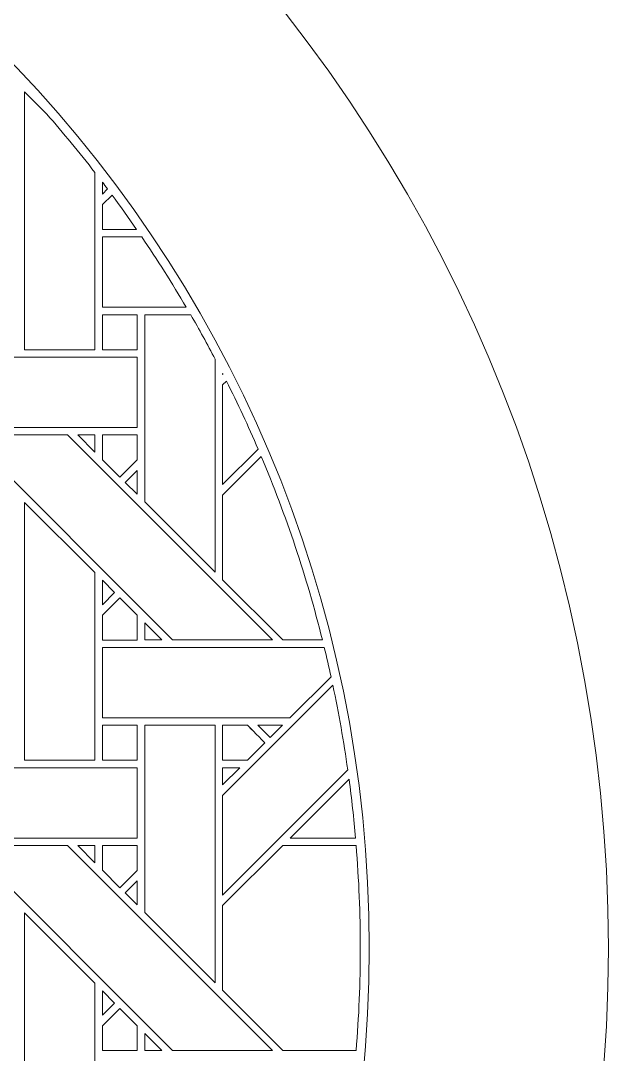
# Model space of a CAD drawing. Header units: inches. Extents: x 8.88 to 15.88, y 5.59 to 12.59.
# Drawn here: x 14.526 to 15.883, y 8.849 to 11.238 of the extents above; entities that cross this region are included whole.
import ezdxf

# ---------------------------------------------------------------- set-up
doc = ezdxf.new("R2010")
doc.units = ezdxf.units.IN
doc.header["$MEASUREMENT"] = 0
doc.layers.add('Design', color=7, linetype='Continuous', lineweight=0)

msp = doc.modelspace()

# ---------------------------------------------------------------- linework, layer by layer
at = {"layer": 'Design'}
for points, knots in [([(12.3829, 12.5948), (10.4499, 12.5948), (8.8829, 11.0278), (8.8829, 9.0948), (8.8829, 7.1618), (10.4499, 5.5948), (12.3829, 5.5948), (14.3159, 5.5948), (15.8829, 7.1618), (15.8829, 9.0948), (15.8829, 11.0278), (14.3159, 12.5948), (12.3829, 12.5948)], [0, 0, 0, 0, 1, 1, 1, 2, 2, 2, 3, 3, 3, 4, 4, 4, 4]), ([(12.3829, 12.0427), (10.7547, 12.0427), (9.4349, 10.7229), (9.4349, 9.0948), (9.4349, 7.4666), (10.7547, 6.1468), (12.3829, 6.1468), (14.011, 6.1468), (15.3308, 7.4666), (15.3308, 9.0948), (15.3308, 10.7229), (14.011, 12.0427), (12.3829, 12.0427)], [0, 0, 0, 0, 1, 1, 1, 2, 2, 2, 3, 3, 3, 4, 4, 4, 4]), ([(14.6971, 10.4776), (14.6971, 10.4776), (14.5343, 10.4776), (14.5343, 10.4776), (14.5343, 10.4776), (14.5343, 11.0734), (14.5343, 11.0734), (14.5343, 11.0734), (14.5862, 11.0217), (14.5862, 11.0217), (14.6245, 10.978), (14.6614, 10.9332), (14.6971, 10.8872), (14.6971, 10.8872), (14.6971, 10.4776), (14.6971, 10.4776)], [0, 0, 0, 0, 1, 1, 1, 2, 2, 2, 3, 3, 3, 4, 4, 4, 5, 5, 5, 5]), ([(14.7264, 10.849), (14.7264, 10.849), (14.7144, 10.837), (14.7144, 10.837), (14.7144, 10.837), (14.7144, 10.8646), (14.7144, 10.8646), (14.7184, 10.8594), (14.7224, 10.8543), (14.7264, 10.849)], [0, 0, 0, 0, 1, 1, 1, 2, 2, 2, 3, 3, 3, 3]), ([(14.7144, 10.7554), (14.7144, 10.7554), (14.7144, 10.8127), (14.7144, 10.8127), (14.7144, 10.8127), (14.7367, 10.835), (14.7367, 10.835), (14.7561, 10.8088), (14.775, 10.7822), (14.7935, 10.7554), (14.7935, 10.7554), (14.7144, 10.7554), (14.7144, 10.7554)], [0, 0, 0, 0, 1, 1, 1, 2, 2, 2, 3, 3, 3, 4, 4, 4, 4]), ([(14.7144, 10.8127), (14.7144, 10.8127), (14.7367, 10.835), (14.7367, 10.835), (14.7561, 10.8088), (14.775, 10.7822), (14.7935, 10.7554), (14.7935, 10.7554), (14.7144, 10.7554), (14.7144, 10.7554), (14.7144, 10.7554), (14.7144, 10.8127), (14.7144, 10.8127)], [0, 0, 0, 0, 1, 1, 1, 2, 2, 2, 3, 3, 3, 4, 4, 4, 4]), ([(14.9082, 10.5757), (14.9082, 10.5757), (14.7144, 10.5757), (14.7144, 10.5757), (14.7144, 10.5757), (14.7144, 10.7384), (14.7144, 10.7384), (14.7144, 10.7384), (14.8053, 10.7384), (14.8053, 10.7384), (14.8414, 10.6854), (14.8756, 10.6311), (14.9082, 10.5757)], [0, 0, 0, 0, 1, 1, 1, 2, 2, 2, 3, 3, 3, 4, 4, 4, 4]), ([(14.7144, 10.4776), (14.7144, 10.4776), (14.7144, 10.5584), (14.7144, 10.5584), (14.7144, 10.5584), (14.7946, 10.5584), (14.7946, 10.5584), (14.7946, 10.5584), (14.7946, 10.4776), (14.7946, 10.4776), (14.7946, 10.4776), (14.7144, 10.4776), (14.7144, 10.4776)], [0, 0, 0, 0, 1, 1, 1, 2, 2, 2, 3, 3, 3, 4, 4, 4, 4]), ([(14.7946, 10.4776), (14.7946, 10.4776), (14.7144, 10.4776), (14.7144, 10.4776), (14.7144, 10.4776), (14.7144, 10.5584), (14.7144, 10.5584), (14.7144, 10.5584), (14.7946, 10.5584), (14.7946, 10.5584), (14.7946, 10.5584), (14.7946, 10.4776), (14.7946, 10.4776)], [0, 0, 0, 0, 1, 1, 1, 2, 2, 2, 3, 3, 3, 4, 4, 4, 4]), ([(14.9751, 10.4554), (14.9751, 10.4554), (14.9751, 9.9633), (14.9751, 9.9633), (14.9751, 9.9633), (14.8122, 10.1262), (14.8122, 10.1262), (14.8122, 10.1262), (14.8122, 10.5584), (14.8122, 10.5584), (14.8122, 10.5584), (14.9184, 10.5584), (14.9184, 10.5584), (14.938, 10.5245), (14.9568, 10.4901), (14.9751, 10.4554)], [0, 0, 0, 0, 1, 1, 1, 2, 2, 2, 3, 3, 3, 4, 4, 4, 5, 5, 5, 5]), ([(14.1993, 10.2977), (14.1993, 10.2977), (14.3622, 10.4605), (14.3622, 10.4605), (14.3622, 10.4605), (14.7946, 10.4605), (14.7946, 10.4605), (14.7946, 10.4605), (14.7946, 10.2977), (14.7946, 10.2977), (14.7946, 10.2977), (14.1993, 10.2977), (14.1993, 10.2977)], [0, 0, 0, 0, 1, 1, 1, 2, 2, 2, 3, 3, 3, 4, 4, 4, 4]), ([(14.9922, 10.4226), (14.9925, 10.4221), (14.9927, 10.4217), (14.9929, 10.4213), (14.9929, 10.4213), (14.9922, 10.4206), (14.9922, 10.4206), (14.9922, 10.4206), (14.9922, 10.4226), (14.9922, 10.4226)], [0, 0, 0, 0, 1, 1, 1, 2, 2, 2, 3, 3, 3, 3]), ([(14.9922, 10.1662), (14.9922, 10.1662), (14.9922, 10.3963), (14.9922, 10.3963), (14.9922, 10.3963), (15.001, 10.405), (15.001, 10.405), (15.0268, 10.3535), (15.0512, 10.3011), (15.074, 10.248), (15.074, 10.248), (14.9922, 10.1662), (14.9922, 10.1662)], [0, 0, 0, 0, 1, 1, 1, 2, 2, 2, 3, 3, 3, 4, 4, 4, 4]), ([(15.1072, 9.8069), (15.1072, 9.8069), (14.8762, 9.8069), (14.8762, 9.8069), (14.8762, 9.8069), (14.4026, 10.2805), (14.4026, 10.2805), (14.4026, 10.2805), (14.6336, 10.2805), (14.6336, 10.2805), (14.6336, 10.2805), (15.1072, 9.8069), (15.1072, 9.8069)], [0, 0, 0, 0, 1, 1, 1, 2, 2, 2, 3, 3, 3, 4, 4, 4, 4]), ([(14.6972, 10.2805), (14.6972, 10.2805), (14.6972, 10.2407), (14.6972, 10.2407), (14.6972, 10.2407), (14.6577, 10.2805), (14.6577, 10.2805), (14.6577, 10.2805), (14.6972, 10.2805), (14.6972, 10.2805)], [0, 0, 0, 0, 1, 1, 1, 2, 2, 2, 3, 3, 3, 3]), ([(14.7144, 10.2233), (14.7144, 10.2233), (14.7144, 10.2805), (14.7144, 10.2805), (14.7144, 10.2805), (14.7946, 10.2805), (14.7946, 10.2805), (14.7946, 10.2805), (14.7946, 10.2229), (14.7946, 10.2229), (14.7946, 10.2229), (14.7547, 10.183), (14.7547, 10.183), (14.7547, 10.183), (14.7144, 10.2233), (14.7144, 10.2233)], [0, 0, 0, 0, 1, 1, 1, 2, 2, 2, 3, 3, 3, 4, 4, 4, 5, 5, 5, 5]), ([(14.7547, 10.183), (14.7547, 10.183), (14.7144, 10.2233), (14.7144, 10.2233), (14.7144, 10.2233), (14.7144, 10.2805), (14.7144, 10.2805), (14.7144, 10.2805), (14.7946, 10.2805), (14.7946, 10.2805), (14.7946, 10.2805), (14.7946, 10.2229), (14.7946, 10.2229), (14.7946, 10.2229), (14.7547, 10.183), (14.7547, 10.183)], [0, 0, 0, 0, 1, 1, 1, 2, 2, 2, 3, 3, 3, 4, 4, 4, 5, 5, 5, 5]), ([(14.9922, 9.9461), (14.9922, 9.9461), (14.9922, 10.1418), (14.9922, 10.1418), (14.9922, 10.1418), (15.0814, 10.2309), (15.0814, 10.2309), (15.1388, 10.0946), (15.1862, 9.9529), (15.2227, 9.8069), (15.2227, 9.8069), (15.1315, 9.8069), (15.1315, 9.8069), (15.1315, 9.8069), (14.9922, 9.9461), (14.9922, 9.9461)], [0, 0, 0, 0, 1, 1, 1, 2, 2, 2, 3, 3, 3, 4, 4, 4, 5, 5, 5, 5]), ([(15.2227, 9.8069), (15.2227, 9.8069), (15.1315, 9.8069), (15.1315, 9.8069), (15.1315, 9.8069), (14.9922, 9.9461), (14.9922, 9.9461), (14.9922, 9.9461), (14.9922, 10.1418), (14.9922, 10.1418), (14.9922, 10.1418), (15.0814, 10.2309), (15.0814, 10.2309), (15.1388, 10.0946), (15.1862, 9.9529), (15.2227, 9.8069)], [0, 0, 0, 0, 1, 1, 1, 2, 2, 2, 3, 3, 3, 4, 4, 4, 5, 5, 5, 5]), ([(14.7946, 10.1987), (14.7946, 10.1987), (14.7946, 10.1435), (14.7946, 10.1435), (14.7946, 10.1435), (14.7669, 10.1709), (14.7669, 10.1709), (14.7669, 10.1709), (14.7946, 10.1987), (14.7946, 10.1987)], [0, 0, 0, 0, 1, 1, 1, 2, 2, 2, 3, 3, 3, 3]), ([(14.5343, 9.5289), (14.5343, 9.5289), (14.5343, 10.1247), (14.5343, 10.1247), (14.5343, 10.1247), (14.6971, 9.9626), (14.6971, 9.9626), (14.6971, 9.9626), (14.6971, 9.5289), (14.6971, 9.5289), (14.6971, 9.5289), (14.5343, 9.5289), (14.5343, 9.5289)], [0, 0, 0, 0, 1, 1, 1, 2, 2, 2, 3, 3, 3, 4, 4, 4, 4]), ([(14.7144, 9.8883), (14.7144, 9.8883), (14.7144, 9.9451), (14.7144, 9.9451), (14.7144, 9.9451), (14.7426, 9.9165), (14.7426, 9.9165), (14.7426, 9.9165), (14.7144, 9.8883), (14.7144, 9.8883)], [0, 0, 0, 0, 1, 1, 1, 2, 2, 2, 3, 3, 3, 3]), ([(14.795, 9.8067), (14.795, 9.8067), (14.7144, 9.8067), (14.7144, 9.8067), (14.7144, 9.8067), (14.7144, 9.864), (14.7144, 9.864), (14.7144, 9.864), (14.7547, 9.9043), (14.7547, 9.9043), (14.7547, 9.9043), (14.795, 9.864), (14.795, 9.864), (14.795, 9.864), (14.795, 9.8067), (14.795, 9.8067)], [0, 0, 0, 0, 1, 1, 1, 2, 2, 2, 3, 3, 3, 4, 4, 4, 5, 5, 5, 5]), ([(14.7547, 9.9043), (14.7547, 9.9043), (14.795, 9.864), (14.795, 9.864), (14.795, 9.864), (14.795, 9.8067), (14.795, 9.8067), (14.795, 9.8067), (14.7144, 9.8067), (14.7144, 9.8067), (14.7144, 9.8067), (14.7144, 9.864), (14.7144, 9.864), (14.7144, 9.864), (14.7547, 9.9043), (14.7547, 9.9043)], [0, 0, 0, 0, 1, 1, 1, 2, 2, 2, 3, 3, 3, 4, 4, 4, 5, 5, 5, 5]), ([(14.8123, 9.8069), (14.8123, 9.8069), (14.8123, 9.8467), (14.8123, 9.8467), (14.8123, 9.8467), (14.852, 9.8069), (14.852, 9.8069), (14.852, 9.8069), (14.8123, 9.8069), (14.8123, 9.8069)], [0, 0, 0, 0, 1, 1, 1, 2, 2, 2, 3, 3, 3, 3]), ([(15.2269, 9.7896), (15.2323, 9.7672), (15.2375, 9.7447), (15.2425, 9.722), (15.2425, 9.722), (15.1474, 9.6269), (15.1474, 9.6269), (15.1474, 9.6269), (14.7144, 9.6269), (14.7144, 9.6269), (14.7144, 9.6269), (14.7144, 9.7896), (14.7144, 9.7896), (14.7144, 9.7896), (15.2269, 9.7896), (15.2269, 9.7896)], [0, 0, 0, 0, 1, 1, 1, 2, 2, 2, 3, 3, 3, 4, 4, 4, 5, 5, 5, 5]), ([(15.2811, 9.5064), (15.2811, 9.5064), (14.9922, 9.2175), (14.9922, 9.2175), (14.9922, 9.2175), (14.9922, 9.4476), (14.9922, 9.4476), (14.9922, 9.4476), (15.2468, 9.7021), (15.2468, 9.7021), (15.2604, 9.6376), (15.2719, 9.5723), (15.2811, 9.5064)], [0, 0, 0, 0, 1, 1, 1, 2, 2, 2, 3, 3, 3, 4, 4, 4, 4]), ([(14.7946, 9.5289), (14.7946, 9.5289), (14.7144, 9.5289), (14.7144, 9.5289), (14.7144, 9.5289), (14.7144, 9.6097), (14.7144, 9.6097), (14.7144, 9.6097), (14.7946, 9.6097), (14.7946, 9.6097), (14.7946, 9.6097), (14.7946, 9.5289), (14.7946, 9.5289)], [0, 0, 0, 0, 1, 1, 1, 2, 2, 2, 3, 3, 3, 4, 4, 4, 4]), ([(14.7946, 9.6097), (14.7946, 9.6097), (14.7946, 9.5289), (14.7946, 9.5289), (14.7946, 9.5289), (14.7144, 9.5289), (14.7144, 9.5289), (14.7144, 9.5289), (14.7144, 9.6097), (14.7144, 9.6097), (14.7144, 9.6097), (14.7946, 9.6097), (14.7946, 9.6097)], [0, 0, 0, 0, 1, 1, 1, 2, 2, 2, 3, 3, 3, 4, 4, 4, 4]), ([(14.9751, 9.0145), (14.9751, 9.0145), (14.8122, 9.1775), (14.8122, 9.1775), (14.8122, 9.1775), (14.8122, 9.6097), (14.8122, 9.6097), (14.8122, 9.6097), (14.9751, 9.6097), (14.9751, 9.6097), (14.9751, 9.6097), (14.9751, 9.0145), (14.9751, 9.0145)], [0, 0, 0, 0, 1, 1, 1, 2, 2, 2, 3, 3, 3, 4, 4, 4, 4]), ([(15.0896, 9.5693), (15.0896, 9.5693), (15.0492, 9.5289), (15.0492, 9.5289), (15.0492, 9.5289), (14.9922, 9.5289), (14.9922, 9.5289), (14.9922, 9.5289), (14.9922, 9.6097), (14.9922, 9.6097), (14.9922, 9.6097), (15.0493, 9.6097), (15.0493, 9.6097), (15.0544, 9.6046), (15.0852, 9.5737), (15.0896, 9.5693)], [0, 0, 0, 0, 1, 1, 1, 2, 2, 2, 3, 3, 3, 4, 4, 4, 5, 5, 5, 5]), ([(14.9922, 9.5289), (14.9922, 9.5289), (14.9922, 9.6097), (14.9922, 9.6097), (14.9922, 9.6097), (15.0493, 9.6097), (15.0493, 9.6097), (15.0543, 9.6047), (15.0851, 9.5739), (15.0896, 9.5693), (15.0896, 9.5693), (15.0492, 9.5289), (15.0492, 9.5289), (15.0492, 9.5289), (14.9922, 9.5289), (14.9922, 9.5289)], [0, 0, 0, 0, 1, 1, 1, 2, 2, 2, 3, 3, 3, 4, 4, 4, 5, 5, 5, 5]), ([(15.0737, 9.6097), (15.0737, 9.6097), (15.1301, 9.6097), (15.1301, 9.6097), (15.1301, 9.6097), (15.1018, 9.5815), (15.1018, 9.5815), (15.1018, 9.5815), (15.0737, 9.6097), (15.0737, 9.6097)], [0, 0, 0, 0, 1, 1, 1, 2, 2, 2, 3, 3, 3, 3]), ([(14.7946, 9.5117), (14.7946, 9.5117), (14.7946, 9.3489), (14.7946, 9.3489), (14.7946, 9.3489), (14.1993, 9.3489), (14.1993, 9.3489), (14.1993, 9.3489), (14.3622, 9.5117), (14.3622, 9.5117), (14.3622, 9.5117), (14.7946, 9.5117), (14.7946, 9.5117)], [0, 0, 0, 0, 1, 1, 1, 2, 2, 2, 3, 3, 3, 4, 4, 4, 4]), ([(15.0321, 9.5117), (15.0321, 9.5117), (14.9922, 9.4719), (14.9922, 9.4719), (14.9922, 9.4719), (14.9922, 9.5117), (14.9922, 9.5117), (14.9922, 9.5117), (15.0321, 9.5117), (15.0321, 9.5117)], [0, 0, 0, 0, 1, 1, 1, 2, 2, 2, 3, 3, 3, 3]), ([(15.1481, 9.3489), (15.1481, 9.3489), (15.2841, 9.485), (15.2841, 9.485), (15.2901, 9.4399), (15.295, 9.3946), (15.299, 9.3489), (15.299, 9.3489), (15.1481, 9.3489), (15.1481, 9.3489)], [0, 0, 0, 0, 1, 1, 1, 2, 2, 2, 3, 3, 3, 3]), ([(14.4026, 9.3318), (14.4026, 9.3318), (14.6336, 9.3318), (14.6336, 9.3318), (14.6336, 9.3318), (15.1072, 8.8582), (15.1072, 8.8582), (15.1072, 8.8582), (14.8762, 8.8582), (14.8762, 8.8582), (14.8762, 8.8582), (14.4026, 9.3318), (14.4026, 9.3318)], [0, 0, 0, 0, 1, 1, 1, 2, 2, 2, 3, 3, 3, 4, 4, 4, 4]), ([(14.6577, 9.3318), (14.6577, 9.3318), (14.6972, 9.3318), (14.6972, 9.3318), (14.6972, 9.3318), (14.6972, 9.292), (14.6972, 9.292), (14.6972, 9.292), (14.6577, 9.3318), (14.6577, 9.3318)], [0, 0, 0, 0, 1, 1, 1, 2, 2, 2, 3, 3, 3, 3]), ([(14.7144, 9.2746), (14.7144, 9.2746), (14.7144, 9.3318), (14.7144, 9.3318), (14.7144, 9.3318), (14.7946, 9.3318), (14.7946, 9.3318), (14.7946, 9.3318), (14.7946, 9.2742), (14.7946, 9.2742), (14.7946, 9.2742), (14.7547, 9.2343), (14.7547, 9.2343), (14.7547, 9.2343), (14.7144, 9.2746), (14.7144, 9.2746)], [0, 0, 0, 0, 1, 1, 1, 2, 2, 2, 3, 3, 3, 4, 4, 4, 5, 5, 5, 5]), ([(14.7547, 9.2343), (14.7547, 9.2343), (14.7144, 9.2746), (14.7144, 9.2746), (14.7144, 9.2746), (14.7144, 9.3318), (14.7144, 9.3318), (14.7144, 9.3318), (14.7946, 9.3318), (14.7946, 9.3318), (14.7946, 9.3318), (14.7946, 9.2742), (14.7946, 9.2742), (14.7946, 9.2742), (14.7547, 9.2343), (14.7547, 9.2343)], [0, 0, 0, 0, 1, 1, 1, 2, 2, 2, 3, 3, 3, 4, 4, 4, 5, 5, 5, 5]), ([(14.9922, 8.9974), (14.9922, 8.9974), (14.9922, 9.1931), (14.9922, 9.1931), (14.9922, 9.1931), (15.1309, 9.3318), (15.1309, 9.3318), (15.1309, 9.3318), (15.3005, 9.3318), (15.3005, 9.3318), (15.3068, 9.2536), (15.3101, 9.1746), (15.3101, 9.0948), (15.3101, 9.0151), (15.3068, 8.9362), (15.3005, 8.8582), (15.3005, 8.8582), (15.1315, 8.8582), (15.1315, 8.8582), (15.1315, 8.8582), (14.9922, 8.9974), (14.9922, 8.9974)], [0, 0, 0, 0, 1, 1, 1, 2, 2, 2, 3, 3, 3, 4, 4, 4, 5, 5, 5, 6, 6, 6, 7, 7, 7, 7]), ([(15.3101, 9.0948), (15.3101, 9.0151), (15.3068, 8.9362), (15.3005, 8.8582), (15.3005, 8.8582), (15.1315, 8.8582), (15.1315, 8.8582), (15.1315, 8.8582), (14.9922, 8.9974), (14.9922, 8.9974), (14.9922, 8.9974), (14.9922, 9.1931), (14.9922, 9.1931), (14.9922, 9.1931), (15.1309, 9.3318), (15.1309, 9.3318), (15.1309, 9.3318), (15.3005, 9.3318), (15.3005, 9.3318), (15.3068, 9.2536), (15.3101, 9.1746), (15.3101, 9.0948)], [0, 0, 0, 0, 1, 1, 1, 2, 2, 2, 3, 3, 3, 4, 4, 4, 5, 5, 5, 6, 6, 6, 7, 7, 7, 7]), ([(14.7946, 9.25), (14.7946, 9.25), (14.7946, 9.1948), (14.7946, 9.1948), (14.7946, 9.1948), (14.7669, 9.2222), (14.7669, 9.2222), (14.7669, 9.2222), (14.7946, 9.25), (14.7946, 9.25)], [0, 0, 0, 0, 1, 1, 1, 2, 2, 2, 3, 3, 3, 3]), ([(14.6971, 9.0138), (14.6971, 9.0138), (14.6971, 8.5802), (14.6971, 8.5802), (14.6971, 8.5802), (14.5343, 8.5802), (14.5343, 8.5802), (14.5343, 8.5802), (14.5343, 9.176), (14.5343, 9.176), (14.5343, 9.176), (14.6971, 9.0138), (14.6971, 9.0138)], [0, 0, 0, 0, 1, 1, 1, 2, 2, 2, 3, 3, 3, 4, 4, 4, 4]), ([(14.7144, 8.9396), (14.7144, 8.9396), (14.7144, 8.9963), (14.7144, 8.9963), (14.7144, 8.9963), (14.7426, 8.9678), (14.7426, 8.9678), (14.7426, 8.9678), (14.7144, 8.9396), (14.7144, 8.9396)], [0, 0, 0, 0, 1, 1, 1, 2, 2, 2, 3, 3, 3, 3]), ([(14.7144, 8.8579), (14.7144, 8.8579), (14.7144, 8.9152), (14.7144, 8.9152), (14.7144, 8.9152), (14.7547, 8.9555), (14.7547, 8.9555), (14.7547, 8.9555), (14.795, 8.9152), (14.795, 8.9152), (14.795, 8.9152), (14.795, 8.8579), (14.795, 8.8579), (14.795, 8.8579), (14.7144, 8.8579), (14.7144, 8.8579)], [0, 0, 0, 0, 1, 1, 1, 2, 2, 2, 3, 3, 3, 4, 4, 4, 5, 5, 5, 5]), ([(14.7547, 8.9555), (14.7547, 8.9555), (14.795, 8.9152), (14.795, 8.9152), (14.795, 8.9152), (14.795, 8.8579), (14.795, 8.8579), (14.795, 8.8579), (14.7144, 8.8579), (14.7144, 8.8579), (14.7144, 8.8579), (14.7144, 8.9152), (14.7144, 8.9152), (14.7144, 8.9152), (14.7547, 8.9555), (14.7547, 8.9555)], [0, 0, 0, 0, 1, 1, 1, 2, 2, 2, 3, 3, 3, 4, 4, 4, 5, 5, 5, 5]), ([(14.852, 8.8581), (14.852, 8.8581), (14.8123, 8.8581), (14.8123, 8.8581), (14.8123, 8.8581), (14.8123, 8.8979), (14.8123, 8.8979), (14.8123, 8.8979), (14.852, 8.8581), (14.852, 8.8581)], [0, 0, 0, 0, 1, 1, 1, 2, 2, 2, 3, 3, 3, 3])]:
    msp.add_open_spline(points, degree=3, knots=knots, dxfattribs=at)

doc.saveas('drawing.dxf')
